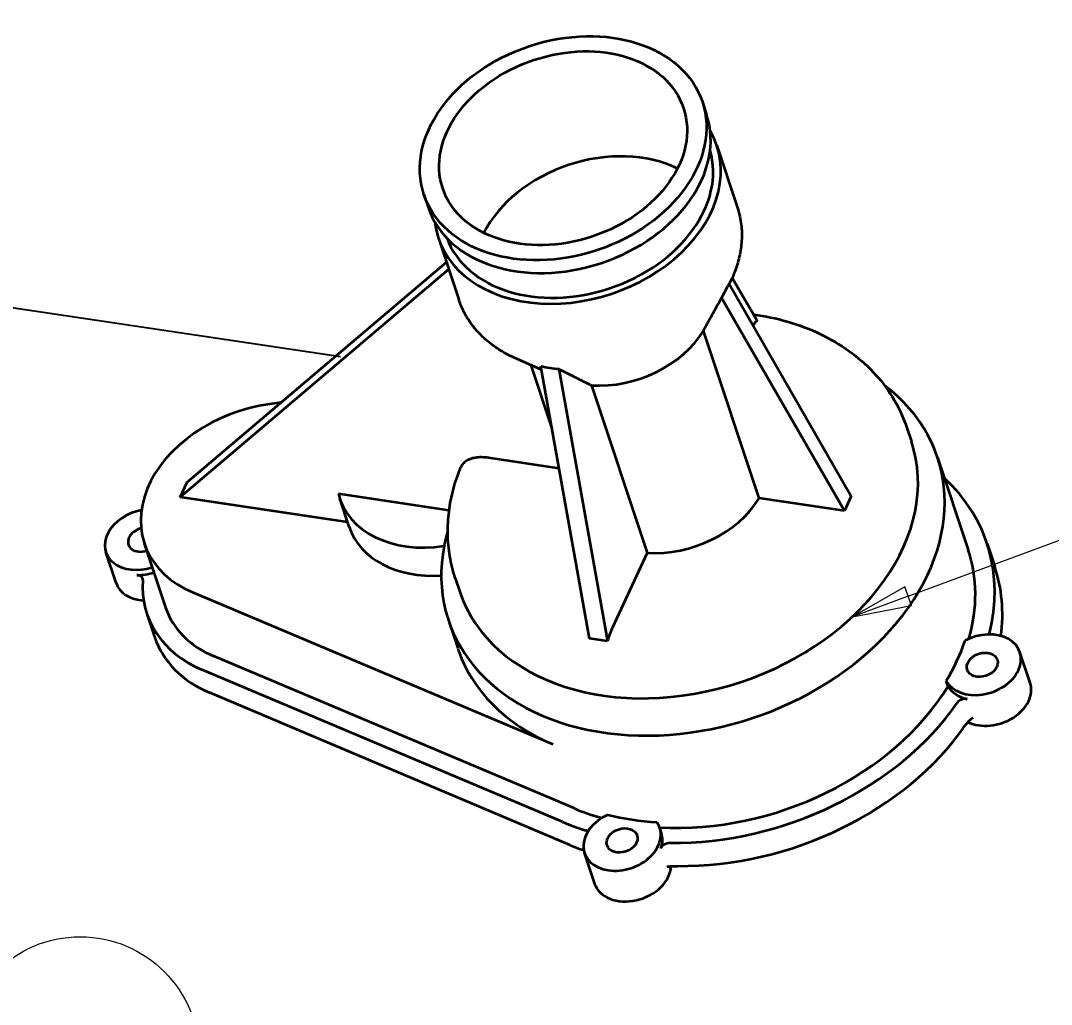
# Model space of a CAD drawing. Header units: millimetres. Extents: x 100 to 4572, y -190 to 4100.
# Drawn here: x 1878.8 to 2138.7, y 2766.5 to 3014.6 of the extents above; entities that cross this region are included whole.
import ezdxf

# ---------------------------------------------------------------- set-up
doc = ezdxf.new("R2010")
doc.units = ezdxf.units.MM
doc.header["$LTSCALE"] = 10
for name, color, linetype, lineweight in [('Symbol (ISO)', 7, 'Continuous', 18), ('Tweak Trail (ISO)', 7, 'Continuous', 25), ('Visible (ISO)', 7, 'Continuous', 35)]:
    doc.layers.add(name, color=color, linetype=linetype, lineweight=lineweight)
doc.styles.add('Note Text (ISO)', font='tahoma.ttf')

# ---------------------------------------------------------------- blocks, each defined once
blk = doc.blocks.new('Balloon20')
at = {"layer": 'Symbol (ISO)'}
for p, q in [((210.259, 286.948), (234.062, 295.747)), ((210.173, 287.183), (208.852, 286.428)), ((210.346, 286.714), (210.173, 287.183)), ((210.259, 286.948), (208.852, 286.428)), ((208.852, 286.428), (210.346, 286.714))]:
    blk.add_line(p, q, dxfattribs=at)
at = {"layer": 'Symbol (ISO)', "flags": 128}
blk.add_lwpolyline([(210.173, 287.183), (208.852, 286.428), (210.346, 286.714), (210.173, 287.183)], dxfattribs=at)
at = {"layer": 'Symbol (ISO)'}
blk.add_circle((236.875, 296.787), 3, dxfattribs=at)
blk.add_solid([(210.173, 287.183), (208.852, 286.428), (210.346, 286.714), (210.173, 287.183)], dxfattribs=at)
at = {"layer": 'Symbol (ISO)', "insert": (236.875, 296.787), "char_height": 2, "attachment_point": 5, "style": 'Note Text (ISO)'}
blk.add_mtext('12', dxfattribs=at)
blk = doc.blocks.new('Balloon21')
at = {"layer": 'Symbol (ISO)'}
for p, q in [((172.735, 283.339), (171.382, 283.988)), ((172.843, 283.564), (171.382, 283.988)), ((171.382, 283.988), (172.627, 283.114)), ((172.627, 283.114), (172.843, 283.564)), ((172.735, 283.339), (186.683, 276.65))]:
    blk.add_line(p, q, dxfattribs=at)
at = {"layer": 'Symbol (ISO)', "flags": 128}
blk.add_lwpolyline([(172.843, 283.564), (171.382, 283.988), (172.627, 283.114), (172.843, 283.564)], dxfattribs=at)
at = {"layer": 'Symbol (ISO)'}
blk.add_circle((189.378, 275.357), 3, dxfattribs=at)
blk.add_solid([(172.843, 283.564), (171.382, 283.988), (172.627, 283.114), (172.843, 283.564)], dxfattribs=at)
at = {"layer": 'Symbol (ISO)', "insert": (189.378, 275.378), "char_height": 2, "attachment_point": 5, "style": 'Note Text (ISO)'}
blk.add_mtext('5', dxfattribs=at)

msp = doc.modelspace()

# ---------------------------------------------------------------- linework, layer by layer
at = {"layer": 'Tweak Trail (ISO)'}
msp.add_line((1589.18, 2985.09), (1959.39, 2929.86), dxfattribs=at)
at = {"layer": 'Visible (ISO)'}
for p, q in [((2050.68, 2994.08), (2051.75, 2990.85)), ((2054.33, 2983.1), (2059.48, 2967.6)), ((1980.46, 2970.73), (1981.53, 2967.5)), ((1984.11, 2959.75), (1989.26, 2944.25)), ((1920.77, 2898.19), (1986.12, 2953.7)), ((1986.71, 2951.93), (1919.02, 2894.44)), ((2057.46, 2948.19), (2088.24, 2894.69)), ((2064.46, 2939.02), (2058.22, 2949.75)), ((2055.67, 2944.93), (2057.14, 2947.59)), ((2086.5, 2890.94), (2055.55, 2944.71)), ((2064.97, 2894.15), (2050.93, 2936.37)), ((2010.08, 2926.48), (2003.12, 2929.63)), ((2007.42, 2927.69), (2012.73, 2911.72)), ((2022.22, 2858.76), (2009.91, 2927.45)), ((2014.47, 2926.77), (2026.78, 2858.08)), ((2022.7, 2922.61), (2036.74, 2880.38)), ((1944.45, 2918.31), (1941.51, 2917.9)), ((2102.25, 2911.88), (2103.39, 2908.43)), ((2014.53, 2901.67), (1996.75, 2904.32)), ((2110, 2904.42), (2117.73, 2881.17)), ((1919.02, 2894.44), (1920.77, 2898.19)), ((1961.19, 2888.15), (1919.02, 2894.44)), ((1986.83, 2891.07), (1958.89, 2895.24)), ((1961.6, 2886.93), (1959.24, 2894.04)), ((2086.5, 2890.94), (2064.97, 2894.15)), ((2088.24, 2894.69), (2086.5, 2890.94)), ((1902.83, 2872.81), (1900.26, 2880.56)), ((1915.34, 2866.58), (1909.97, 2882.73)), ((2036.74, 2880.38), (2027.98, 2861.56)), ((2122.47, 2882.74), (2124.41, 2876.93)), ((1988.38, 2874.02), (1989.52, 2870.57)), ((1922.12, 2870.46), (2012.95, 2832.11)), ((1910.59, 2865), (1912.53, 2859.19)), ((1986.64, 2863.4), (1989, 2856.3)), ((2018.32, 2815.96), (1927.48, 2854.31)), ((2133.34, 2847.56), (2130.77, 2855.31)), ((2015.42, 2812.52), (1924.58, 2850.87)), ((2112.63, 2846.77), (2112.2, 2848.06)), ((2017.35, 2806.71), (1926.52, 2845.06)), ((2040.36, 2809.72), (2039.93, 2811.02)), ((2023.53, 2796.95), (2020.95, 2804.71))]:
    msp.add_line(p, q, dxfattribs=at)
for centre, major_axis in [((2015.57, 2982.4), (35.11, 11.67)), ((2015.57, 2982.4), (30.37, 10.1)), ((2121.28, 2852.15), (3.8, 1.26)), ((2030.44, 2807.86), (3.8, 1.26))]:
    msp.add_ellipse(centre, major_axis=major_axis, ratio=0.73262, dxfattribs=at)
for centre, major_axis, start_param, end_param in [((2016.64, 2979.17), (35.11, 11.67), 3.141593, 6.283185), ((2019.22, 2971.42), (35.11, 11.67), 2.990361, 6.434417), ((2019.22, 2971.42), (33.21, 11.04), 3.166851, 6.257927), ((2024.37, 2955.92), (30.37, 10.1), 0.637478, 2.504115), ((2029.13, 2941.63), (-23.72, -7.89), 1.065768, 2.43623), ((2048.32, 2883.91), (61.68, 20.51), 2.7516, 6.750175), ((1941.25, 2893.13), (-31.29, -10.4), 4.46565, 6.978592), ((2045.31, 2892.95), (56.94, 18.93), 0, 0.000037), ((2046.46, 2889.5), (56.94, 18.93), 3.141593, 6.283185), ((2056.05, 2860.66), (66.42, 22.09), 5.84485, 6.663437), ((1985.33, 2902.71), (-26.1, -8.68), 6.221067, 7.623511), ((2043.16, 2899.41), (-23.72, -7.89), 1.065768, 2.43623), ((1909.75, 2883.71), (-9.49, -3.16), 4.525241, 7.844081), ((1909.75, 2883.71), (-3.8, -1.26), 4.627498, 7.829227), ((1987.69, 2895.61), (-26.1, -8.68), 0, 1.225258), ((2048.32, 2883.91), (-61.68, -20.51), 5.816196, 5.893193), ((2056.05, 2860.66), (61.68, 20.51), 5.817837, 6.283185), ((1910.17, 2882.42), (-9.49, -3.16), 1.116284, 1.560895), ((2057.98, 2854.84), (66.42, 22.09), 5.942627, 6.283185), ((1912.32, 2875.96), (-9.49, -3.16), 0, 1.069084), ((1946.62, 2876.98), (-36.03, -11.98), 5.979355, 6.978592), ((2045.31, 2892.95), (-56.94, -18.93), 6.283156, 6.283193), ((1946.62, 2876.98), (-31.29, -10.4), 0, 0.695407), ((2121.28, 2852.15), (-9.49, -3.16), 0.139319, 4.933475), ((2124.98, 2859.98), (-1.9, -0.63), 5.84485, 5.984138), ((1948.56, 2871.17), (-36.03, -11.98), 0, 0.695407), ((2055.62, 2861.95), (-61.68, -20.51), 2.431959, 2.640835), ((2050.68, 2876.8), (-61.68, -20.51), 0, 0.695407), ((2056.05, 2860.66), (-61.68, -20.51), 1.074267, 2.431959), ((2121.71, 2850.86), (-9.49, -3.16), 0.139319, 0.882171), ((2123.85, 2844.4), (9.49, 3.16), 3.787293, 6.283185), ((2056.05, 2860.66), (-66.42, -22.09), 1.132461, 2.369537), ((2116.61, 2842.02), (-1.9, -0.63), 4.023763, 5.51113), ((2057.98, 2854.84), (-66.42, -22.09), 1.132461, 2.369537), ((2056.05, 2860.66), (-61.68, -20.51), 0.695407, 0.826936), ((2030.44, 2807.86), (-9.49, -3.16), 4.851708, 9.645864), ((2055.62, 2861.95), (-61.68, -20.51), 0.861163, 1.070039), ((2056.05, 2860.66), (-66.42, -22.09), 0.695407, 0.798741), ((2020.31, 2808.95), (-1.9, -0.63), 3.597635, 3.940333), ((2030.87, 2806.57), (9.49, 3.16), 5.76142, 6.283185), ((2057.98, 2854.84), (-66.42, -22.09), 0.695407, 0.7563), ((2042.12, 2805.69), (-1.9, -0.63), 4.274054, 5.76142), ((2033.01, 2800.11), (-9.49, -3.16), 0, 2.879471)]:
    msp.add_ellipse(centre, major_axis=major_axis, ratio=0.73262, start_param=start_param, end_param=end_param, dxfattribs=at)
for points, knots in [([(2059.48, 2967.6), (2059.91, 2966.31), (2060.22, 2964.99), (2060.6, 2962.3), (2060.66, 2960.94), (2060.56, 2958.21), (2060.39, 2956.84), (2059.82, 2954.13), (2059.43, 2952.78), (2058.43, 2950.15), (2057.83, 2948.85), (2057.14, 2947.59)], [2.5363971, 2.5363971, 2.5363971, 2.5363971, 2.6705139, 2.6705139, 2.8046308, 2.8046308, 2.9387476, 2.9387476, 3.0728645, 3.0728645, 3.2069813, 3.2069813, 3.2069813, 3.2069813]), ([(2003.12, 2929.63), (2001.81, 2930.23), (2000.55, 2930.9), (1998.18, 2932.42), (1997.06, 2933.26), (1994.98, 2935.09), (1994.03, 2936.09), (1992.31, 2938.21), (1991.54, 2939.34), (1990.24, 2941.72), (1989.69, 2942.97), (1989.26, 2944.25)], [5.0074056, 5.0074056, 5.0074056, 5.0074056, 5.1415224, 5.1415224, 5.2756393, 5.2756393, 5.4097561, 5.4097561, 5.5438729, 5.5438729, 5.6779898, 5.6779898, 5.6779898, 5.6779898]), ([(2063.6, 2940.5), (2066.5, 2940.1), (2069.35, 2939.5), (2077.8, 2937.06), (2083.11, 2934.57), (2092.05, 2928.12), (2095.75, 2924.26), (2100.07, 2917.33), (2101.32, 2914.66), (2102.25, 2911.88)], [1.5582847, 1.5582847, 1.5582847, 1.5582847, 1.718763, 1.718763, 2.0504864, 2.0504864, 2.3616486, 2.3616486, 2.5363602, 2.5363602, 2.5363602, 2.5363602]), ([(2064.46, 2939.02), (2064.44, 2939), (2064.43, 2938.99), (2064.16, 2938.69), (2063.89, 2938.34), (2063.59, 2937.85), (2063.54, 2937.78), (2063.49, 2937.7)], [1.1001712, 1.1001712, 1.1001712, 1.1001712, 1.1109453, 1.1109453, 1.2963506, 1.2963506, 1.3302656, 1.3302656, 1.3302656, 1.3302656]), ([(1996.75, 2904.32), (1996.19, 2904.41), (1995.59, 2904.46), (1994.44, 2904.47), (1993.89, 2904.43), (1992.95, 2904.28), (1992.47, 2904.16), (1991.61, 2903.83), (1991.23, 2903.62), (1990.62, 2903.17), (1990.34, 2902.9), (1989.97, 2902.39), (1989.86, 2902.17), (1989.77, 2901.95)], [4.44592, 4.44592, 4.44592, 4.44592, 4.631326, 4.631326, 4.816731, 4.816731, 5.001996, 5.001996, 5.187261, 5.187261, 5.372406, 5.372406, 5.491799, 5.491799, 5.491799, 5.491799]), ([(1988.38, 2874.02), (1987.78, 2875.81), (1987.32, 2877.65), (1986.69, 2881.37), (1986.52, 2883.26), (1986.45, 2887.05), (1986.56, 2888.95), (1987.04, 2892.73), (1987.41, 2894.61), (1988.4, 2898.32), (1989.03, 2900.16), (1989.77, 2901.95)], [5.6780267, 5.6780267, 5.6780267, 5.6780267, 5.7905755, 5.7905755, 5.9031243, 5.9031243, 6.0156731, 6.0156731, 6.1282219, 6.1282219, 6.2407707, 6.2407707, 6.2407707, 6.2407707]), ([(1909.62, 2873.45), (1909.63, 2873.64), (1909.6, 2873.84), (1909.44, 2874.18), (1909.31, 2874.33), (1909.01, 2874.56), (1908.85, 2874.64), (1908.49, 2874.75), (1908.29, 2874.78), (1908.09, 2874.79)], [0, 0, 0, 0, 0.0781289, 0.0781289, 0.1562578, 0.1562578, 0.2205225, 0.2205225, 0.2847872, 0.2847872, 0.2847872, 0.2847872]), ([(2027.98, 2861.56), (2027.76, 2861.09), (2027.54, 2860.54), (2027.13, 2859.38), (2026.95, 2858.77), (2026.79, 2858.15), (2026.78, 2858.12), (2026.78, 2858.08)], [4.4459202, 4.4459202, 4.4459202, 4.4459202, 4.6313255, 4.6313255, 4.8167308, 4.8167308, 4.8275049, 4.8275049, 4.8275049, 4.8275049]), ([(2026.78, 2858.08), (2026, 2858.21), (2025.23, 2858.33), (2024.49, 2858.44), (2023.75, 2858.55), (2022.99, 2858.66), (2022.22, 2858.76)], [-0.2437073, -0.2437073, -0.2437073, -0.2437073, 0, 0, 0, 0.2437073, 0.2437073, 0.2437073, 0.2437073]), ([(2116.86, 2836.72), (2116.98, 2836.9), (2117.14, 2837.09), (2117.47, 2837.49), (2117.64, 2837.68), (2118.03, 2838.08), (2118.27, 2838.31), (2118.67, 2838.65), (2118.85, 2838.78), (2118.99, 2838.88)], [0.3602772, 0.3602772, 0.3602772, 0.3602772, 0.4333007, 0.4333007, 0.5063242, 0.5063242, 0.6134393, 0.6134393, 0.7049977, 0.7049977, 0.7049977, 0.7049977]), ([(2041.78, 2801.23), (2041.89, 2801.25), (2042.04, 2801.28), (2042.44, 2801.33), (2042.71, 2801.35), (2043.21, 2801.38), (2043.45, 2801.39), (2043.95, 2801.41), (2044.21, 2801.41), (2044.44, 2801.41)], [0.7620515, 0.7620515, 0.7620515, 0.7620515, 0.8536099, 0.8536099, 0.960725, 0.960725, 1.0337485, 1.0337485, 1.106772, 1.106772, 1.106772, 1.106772])]:
    msp.add_open_spline(points, degree=3, knots=knots, dxfattribs=at)
for points, weights in [([(2050.93, 2936.37), (2052.91, 2939.93), (2055.55, 2944.71)], [1.00000000002, 1.01381134911, 1.00599367121]), ([(2055.55, 2944.71), (2055.61, 2944.82), (2055.67, 2944.93)], [1.02860985692, 1.02870116132, 1.02878105676]), ([(2014.51, 2926.74), (2019.37, 2924.28), (2022.7, 2922.61)], [1, 1.01763864501, 1])]:
    msp.add_rational_spline(points, weights, degree=2, dxfattribs=at)
for points in [[(2009.91, 2927.45), (2010.7, 2927.27), (2011.48, 2927.12), (2012.2, 2927.02)], [(2012.2, 2927.02), (2012.93, 2926.91), (2013.7, 2926.82), (2014.47, 2926.77)], [(2014.47, 2926.77), (2014.48, 2926.76), (2014.5, 2926.75), (2014.51, 2926.74)]]:
    msp.add_open_spline(points, degree=3, dxfattribs=at)

# ---------------------------------------------------------------- block references
at = {"layer": 'Symbol (ISO)', "xscale": 10, "yscale": 10, "zscale": 10}
for name in ['Balloon20', 'Balloon21']:
    msp.add_blockref(name, (0, 0), dxfattribs=at)

doc.saveas('drawing.dxf')
